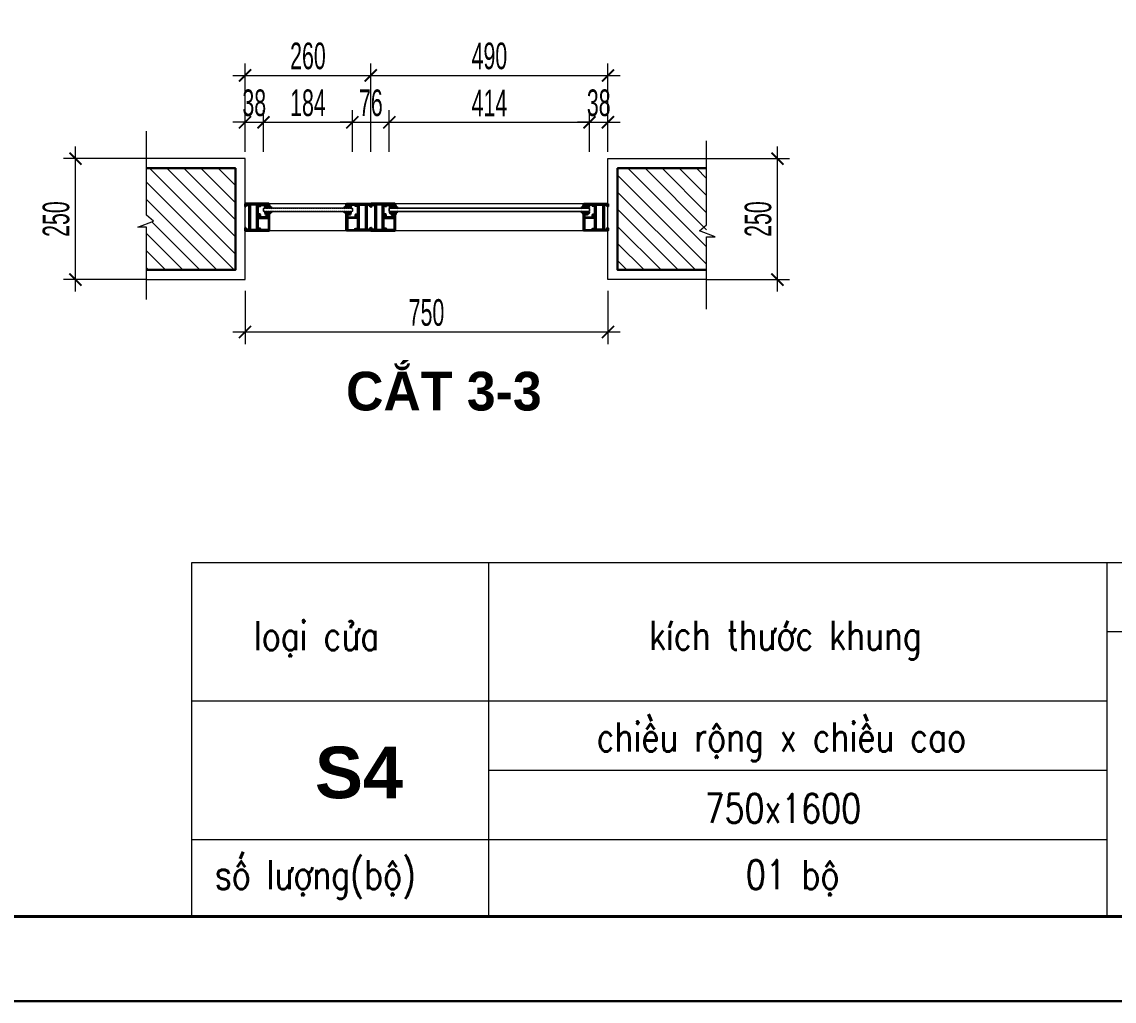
# Model space of a CAD drawing. Header units: millimetres. Extents: x 1336014 to 2939047, y -333549 to -60566.
# Drawn here: x 1467817 to 1470074, y -219540 to -217516 of the extents above; entities that cross this region are included whole.
import ezdxf
from ezdxf.enums import TextEntityAlignment as Align

# ---------------------------------------------------------------- set-up
doc = ezdxf.new("R2010")
doc.units = ezdxf.units.MM
doc.header["$MEASUREMENT"] = 0
doc.linetypes.add('HIDDEN', pattern=[0.375, 0.25, -0.125])
for name, color, linetype, lineweight in [('01.Cut', 255, 'Continuous', 35), ('05.Text', 253, 'Continuous', 18), ('08.Dim', 156, 'Continuous', 15), ('09.Hatch', 250, 'Continuous', 5), ('11.Khung bo', 32, 'Continuous', 50), ('12.Khung', 36, 'Continuous', 25), ('Cycad-DIM', 7, 'Continuous', 13), ('kính', 54, 'Continuous', 9), ('nep', 9, 'Continuous', 15), ('Thay', 253, 'Continuous', 9), ('wall', 4, 'Continuous', 9), ('Đường gióng', 251, 'Continuous', 9)]:
    doc.layers.add(name, color=color, linetype=linetype, lineweight=lineweight)
doc.layers.add('KT', color=1, linetype='Continuous')
doc.layers.add('VNCC-Ar-Text', color=6, linetype='Continuous')
doc.layers.add('Tpl_Bound', color=1, linetype='Continuous', plot=False)
doc.styles.add('AVANH-B', font='')
doc.styles.add('Noidung', font='', dxfattribs={"height": 500})
doc.styles.add('TT5_Text Dim', font='hoatbif.shx', dxfattribs={"width": 0.6})
doc.styles.add('VNSIMLI', font='VNSIMLI.shx', dxfattribs={"width": 0.6})
doc.styles.get('AVANH-B').set_extended_font_data('.VnAvantH', bold=True)
doc.styles.get('Noidung').set_extended_font_data('.VnHelvetInsH', bold=True)
doc.dimstyles.new('TT5_Dim 1-25', dxfattribs={"dimscale": 25, "dimtxt": 2.2, "dimasz": 1, "dimexe": 1, "dimexo": 0, "dimgap": 0.5, "dimtad": 1, "dimdec": 0, "dimzin": 0, "dimdsep": 46, "dimtxsty": 'TT5_Text Dim', "dimblk": 'ARCHTICK', "dimcen": 0, "dimdle": 1, "dimclrd": 256, "dimclre": 256, "dimclrt": 1, "dimadec": 0, "dimazin": 0, "dimtfac": 0.015, "dimtdec": 0, "dimtix": 1, "dimtmove": 2, "dimatfit": 3, "dimldrblk": 'DOT', "dimfxl": 1, "dimtolj": 1, "dimtzin": 0, "dimlwd": -1, "dimlwe": -1, "dimarcsym": 1})

# ---------------------------------------------------------------- blocks, each defined once
blk = doc.blocks.new('100')
at = {"layer": '11.Khung bo', "const_width": 26.7}
blk.add_lwpolyline([(1860913, -945239.8), (1860913, -916940.1), (1896062.6, -916940.1), (1896062.6, -945239.8)], close=True, dxfattribs=at)
blk.add_lwpolyline([(1860913, -945239.8), (1860913, -916940.1), (1896062.6, -916940.1), (1896062.6, -945239.8)], close=True, dxfattribs=at)
blk.add_lwpolyline([(1860913, -945239.8), (1860913, -916940.1), (1896062.6, -916940.1), (1896062.6, -945239.8)], close=True, dxfattribs=at)
at = {"layer": '12.Khung'}
blk.add_lwpolyline([(1901579.2, -945939.8), (1901579.2, -916240.1), (1859579.6, -916240.1), (1859579.6, -945939.8)], close=True, dxfattribs=at)
blk.add_lwpolyline([(1901579.2, -945939.8), (1901579.2, -916240.1), (1859579.6, -916240.1), (1859579.6, -945939.8)], close=True, dxfattribs=at)
blk.add_lwpolyline([(1901579.2, -945939.8), (1901579.2, -916240.1), (1859579.6, -916240.1), (1859579.6, -945939.8)], close=True, dxfattribs=at)
blk = doc.blocks.new('_ARCHTICK')
at = {"const_width": 0.15}
blk.add_lwpolyline([(-0.5, -0.5), (0.5, 0.5)], dxfattribs=at)
blk = doc.blocks.new('*D2173')
at = {"layer": '08.Dim', "ltscale": 200, "transparency": 16777216}
for p, q in [((1468278.5, -218071.8), (1468278.5, -218182)), ((1469028.5, -218071.8), (1469028.5, -218182)), ((1468253.5, -218157), (1469053.5, -218157))]:
    blk.add_line(p, q, dxfattribs=at)
at = {"layer": 'Defpoints', "color": 0, "ltscale": 200, "transparency": 16777216}
for p in [(1468278.5, -218071.8), (1469028.5, -218071.8), (1469028.5, -218157)]:
    blk.add_point(p, dxfattribs=at)
at = {"layer": '08.Dim', "ltscale": 200, "transparency": 16777216, "xscale": 25, "yscale": 25, "zscale": 25, "rotation": 180}
blk.add_blockref('_ARCHTICK', (1468278.5, -218157), dxfattribs=at)
at = {"layer": '08.Dim', "ltscale": 200, "transparency": 16777216, "xscale": 25, "yscale": 25, "zscale": 25}
blk.add_blockref('_ARCHTICK', (1469028.5, -218157), dxfattribs=at)
at = {"layer": '08.Dim', "color": 1, "ltscale": 200, "transparency": 16777216, "insert": (1468653.5, -218117), "char_height": 55, "attachment_point": 5, "style": 'TT5_Text Dim'}
blk.add_mtext('\\A1;750', dxfattribs=at)
blk = doc.blocks.new('_DOT')
blk.add_line((-0.5, 0), (-1, 0))
at = {"const_width": 0.5}
blk.add_lwpolyline([(-0.25, 0, 1), (0.25, 0, 1)], format="xyb", close=True, dxfattribs=at)
blk = doc.blocks.new('*D2174')
at = {"layer": '08.Dim', "ltscale": 200, "transparency": 16777216}
for p, q in [((1468576.7, -217784.3), (1468576.7, -217698.5)), ((1468990.3, -217784.3), (1468990.3, -217698.5)), ((1468551.7, -217723.5), (1469015.3, -217723.5))]:
    blk.add_line(p, q, dxfattribs=at)
at = {"layer": 'Defpoints', "color": 0, "ltscale": 200, "transparency": 16777216}
for p in [(1468990.3, -217723.5), (1468576.7, -217784.3), (1468990.3, -217784.3)]:
    blk.add_point(p, dxfattribs=at)
at = {"layer": '08.Dim', "ltscale": 200, "transparency": 16777216, "xscale": 25, "yscale": 25, "zscale": 25, "rotation": 180}
blk.add_blockref('_ARCHTICK', (1468576.7, -217723.5), dxfattribs=at)
at = {"layer": '08.Dim', "ltscale": 200, "transparency": 16777216, "xscale": 25, "yscale": 25, "zscale": 25}
blk.add_blockref('_ARCHTICK', (1468990.3, -217723.5), dxfattribs=at)
at = {"layer": '08.Dim', "color": 1, "ltscale": 200, "transparency": 16777216, "insert": (1468783.5, -217683.5), "char_height": 55, "attachment_point": 5, "style": 'TT5_Text Dim'}
blk.add_mtext('\\A1;414', dxfattribs=at)
blk = doc.blocks.new('*D2191')
at = {"layer": '08.Dim', "ltscale": 200, "transparency": 16777216}
for p, q in [((1467928.2, -218073.6), (1467928.2, -217773.6)), ((1468074.8, -217798.6), (1467903.2, -217798.6)), ((1468074.8, -218048.6), (1467903.2, -218048.6))]:
    blk.add_line(p, q, dxfattribs=at)
at = {"layer": 'Defpoints', "color": 0, "ltscale": 200, "transparency": 16777216}
for p in [(1467928.2, -217798.6), (1468074.8, -217798.6), (1468074.8, -218048.6)]:
    blk.add_point(p, dxfattribs=at)
at = {"layer": '08.Dim', "ltscale": 200, "transparency": 16777216, "xscale": 25, "yscale": 25, "zscale": 25}
for p, rotation in [((1467928.2, -217798.6), 90), ((1467928.2, -218048.6), 270)]:
    blk.add_blockref('_ARCHTICK', p, dxfattribs=dict(at, rotation=rotation))
at = {"layer": '08.Dim', "color": 1, "ltscale": 200, "transparency": 16777216, "insert": (1467888.2, -217923.6), "char_height": 55, "attachment_point": 5, "rotation": 90, "style": 'TT5_Text Dim'}
blk.add_mtext('\\A1;250', dxfattribs=at)
blk = doc.blocks.new('*D2192')
at = {"layer": '08.Dim', "ltscale": 200, "transparency": 16777216}
for p, q in [((1469378.8, -218073.6), (1469378.8, -217773.6)), ((1469232.3, -217798.6), (1469403.8, -217798.6)), ((1469232.3, -218048.6), (1469403.8, -218048.6))]:
    blk.add_line(p, q, dxfattribs=at)
at = {"layer": 'Defpoints', "color": 0, "ltscale": 200, "transparency": 16777216}
for p in [(1469232.3, -217798.6), (1469378.8, -217798.6), (1469232.3, -218048.6)]:
    blk.add_point(p, dxfattribs=at)
at = {"layer": '08.Dim', "ltscale": 200, "transparency": 16777216, "xscale": 25, "yscale": 25, "zscale": 25}
for p, rotation in [((1469378.8, -217798.6), 90), ((1469378.8, -218048.6), 270)]:
    blk.add_blockref('_ARCHTICK', p, dxfattribs=dict(at, rotation=rotation))
at = {"layer": '08.Dim', "color": 1, "ltscale": 200, "transparency": 16777216, "insert": (1469338.8, -217923.6), "char_height": 55, "attachment_point": 5, "rotation": 90, "style": 'TT5_Text Dim'}
blk.add_mtext('\\A1;250', dxfattribs=at)
blk = doc.blocks.new('*D2195')
at = {"layer": '08.Dim', "ltscale": 200, "transparency": 16777216}
for p, q in [((1468538.5, -217784.3), (1468538.5, -217601.6)), ((1469028.5, -217784.3), (1469028.5, -217601.6)), ((1468513.5, -217626.6), (1469053.5, -217626.6))]:
    blk.add_line(p, q, dxfattribs=at)
at = {"layer": 'Defpoints', "color": 0, "ltscale": 200, "transparency": 16777216}
for p in [(1469028.5, -217626.6), (1468538.5, -217784.3), (1469028.5, -217784.3)]:
    blk.add_point(p, dxfattribs=at)
at = {"layer": '08.Dim', "ltscale": 200, "transparency": 16777216, "xscale": 25, "yscale": 25, "zscale": 25, "rotation": 180}
blk.add_blockref('_ARCHTICK', (1468538.5, -217626.6), dxfattribs=at)
at = {"layer": '08.Dim', "ltscale": 200, "transparency": 16777216, "xscale": 25, "yscale": 25, "zscale": 25}
blk.add_blockref('_ARCHTICK', (1469028.5, -217626.6), dxfattribs=at)
at = {"layer": '08.Dim', "color": 1, "ltscale": 200, "transparency": 16777216, "insert": (1468783.5, -217586.6), "char_height": 55, "attachment_point": 5, "style": 'TT5_Text Dim'}
blk.add_mtext('\\A1;490', dxfattribs=at)
blk = doc.blocks.new('*D2193')
at = {"layer": '08.Dim', "ltscale": 200, "transparency": 16777216}
for p, q in [((1468278.5, -217784.3), (1468278.5, -217601.6)), ((1468538.5, -217784.3), (1468538.5, -217601.6)), ((1468253.5, -217626.6), (1468563.5, -217626.6))]:
    blk.add_line(p, q, dxfattribs=at)
at = {"layer": 'Defpoints', "color": 0, "ltscale": 200, "transparency": 16777216}
for p in [(1468538.5, -217626.6), (1468278.5, -217784.3), (1468538.5, -217784.3)]:
    blk.add_point(p, dxfattribs=at)
at = {"layer": '08.Dim', "ltscale": 200, "transparency": 16777216, "xscale": 25, "yscale": 25, "zscale": 25, "rotation": 180}
blk.add_blockref('_ARCHTICK', (1468278.5, -217626.6), dxfattribs=at)
at = {"layer": '08.Dim', "ltscale": 200, "transparency": 16777216, "xscale": 25, "yscale": 25, "zscale": 25}
blk.add_blockref('_ARCHTICK', (1468538.5, -217626.6), dxfattribs=at)
at = {"layer": '08.Dim', "color": 1, "ltscale": 200, "transparency": 16777216, "insert": (1468408.5, -217586.6), "char_height": 55, "attachment_point": 5, "style": 'TT5_Text Dim'}
blk.add_mtext('\\A1;260', dxfattribs=at)
blk = doc.blocks.new('*D2194')
at = {"layer": '08.Dim', "ltscale": 200, "transparency": 16777216}
for p, q in [((1468316.7, -217784.3), (1468316.7, -217698.5)), ((1468500.3, -217784.3), (1468500.3, -217698.5)), ((1468291.7, -217723.5), (1468525.3, -217723.5))]:
    blk.add_line(p, q, dxfattribs=at)
at = {"layer": 'Defpoints', "color": 0, "ltscale": 200, "transparency": 16777216}
for p in [(1468500.3, -217723.5), (1468316.7, -217784.3), (1468500.3, -217784.3)]:
    blk.add_point(p, dxfattribs=at)
at = {"layer": '08.Dim', "ltscale": 200, "transparency": 16777216, "xscale": 25, "yscale": 25, "zscale": 25, "rotation": 180}
blk.add_blockref('_ARCHTICK', (1468316.7, -217723.5), dxfattribs=at)
at = {"layer": '08.Dim', "ltscale": 200, "transparency": 16777216, "xscale": 25, "yscale": 25, "zscale": 25}
blk.add_blockref('_ARCHTICK', (1468500.3, -217723.5), dxfattribs=at)
at = {"layer": '08.Dim', "color": 1, "ltscale": 200, "transparency": 16777216, "insert": (1468408.5, -217683.5), "char_height": 55, "attachment_point": 5, "style": 'TT5_Text Dim'}
blk.add_mtext('\\A1;184', dxfattribs=at)
blk = doc.blocks.new('*D2196')
at = {"layer": '08.Dim', "transparency": 16777216}
for p, q in [((1468500.3, -217784.3), (1468500.3, -217698.5)), ((1468576.7, -217784.3), (1468576.7, -217698.5)), ((1468500.3, -217723.5), (1468475.3, -217723.5)), ((1468500.3, -217723.5), (1468576.7, -217723.5)), ((1468576.7, -217723.5), (1468601.7, -217723.5))]:
    blk.add_line(p, q, dxfattribs=at)
at = {"layer": 'Defpoints', "color": 0, "transparency": 16777216}
for p in [(1468576.7, -217723.5), (1468500.3, -217784.3), (1468576.7, -217784.3)]:
    blk.add_point(p, dxfattribs=at)
at = {"layer": '08.Dim', "transparency": 16777216, "xscale": 25, "yscale": 25, "zscale": 25}
blk.add_blockref('_ARCHTICK', (1468500.3, -217723.5), dxfattribs=at)
at = {"layer": '08.Dim', "transparency": 16777216, "xscale": 25, "yscale": 25, "zscale": 25, "rotation": 180}
blk.add_blockref('_ARCHTICK', (1468576.7, -217723.5), dxfattribs=at)
at = {"layer": '08.Dim', "color": 1, "transparency": 16777216, "insert": (1468538.5, -217683.5), "char_height": 55, "attachment_point": 5, "style": 'TT5_Text Dim'}
blk.add_mtext('\\A1;76', dxfattribs=at)
blk = doc.blocks.new('*D2197')
at = {"layer": '08.Dim', "transparency": 16777216}
for p, q in [((1468278.5, -217784.3), (1468278.5, -217698.5)), ((1468316.7, -217784.3), (1468316.7, -217698.5)), ((1468278.5, -217723.5), (1468253.5, -217723.5)), ((1468278.5, -217723.5), (1468316.7, -217723.5)), ((1468316.7, -217723.5), (1468341.7, -217723.5))]:
    blk.add_line(p, q, dxfattribs=at)
at = {"layer": 'Defpoints', "color": 0, "transparency": 16777216}
for p in [(1468316.7, -217723.5), (1468278.5, -217784.3), (1468316.7, -217784.3)]:
    blk.add_point(p, dxfattribs=at)
at = {"layer": '08.Dim', "transparency": 16777216, "xscale": 25, "yscale": 25, "zscale": 25}
blk.add_blockref('_ARCHTICK', (1468278.5, -217723.5), dxfattribs=at)
at = {"layer": '08.Dim', "transparency": 16777216, "xscale": 25, "yscale": 25, "zscale": 25, "rotation": 180}
blk.add_blockref('_ARCHTICK', (1468316.7, -217723.5), dxfattribs=at)
at = {"layer": '08.Dim', "color": 1, "transparency": 16777216, "insert": (1468297.6, -217683.5), "char_height": 55, "attachment_point": 5, "style": 'TT5_Text Dim'}
blk.add_mtext('\\A1;38', dxfattribs=at)
blk = doc.blocks.new('*D2198')
at = {"layer": '08.Dim', "transparency": 16777216}
for p, q in [((1468990.3, -217784.3), (1468990.3, -217698.5)), ((1469028.5, -217784.3), (1469028.5, -217698.5)), ((1468990.3, -217723.5), (1468965.3, -217723.5)), ((1468990.3, -217723.5), (1469028.5, -217723.5)), ((1469028.5, -217723.5), (1469053.5, -217723.5))]:
    blk.add_line(p, q, dxfattribs=at)
at = {"layer": 'Defpoints', "color": 0, "transparency": 16777216}
for p in [(1469028.5, -217723.5), (1468990.3, -217784.3), (1469028.5, -217784.3)]:
    blk.add_point(p, dxfattribs=at)
at = {"layer": '08.Dim', "transparency": 16777216, "xscale": 25, "yscale": 25, "zscale": 25}
blk.add_blockref('_ARCHTICK', (1468990.3, -217723.5), dxfattribs=at)
at = {"layer": '08.Dim', "transparency": 16777216, "xscale": 25, "yscale": 25, "zscale": 25, "rotation": 180}
blk.add_blockref('_ARCHTICK', (1469028.5, -217723.5), dxfattribs=at)
at = {"layer": '08.Dim', "color": 1, "transparency": 16777216, "insert": (1469009.4, -217683.5), "char_height": 55, "attachment_point": 5, "style": 'TT5_Text Dim'}
blk.add_mtext('\\A1;38', dxfattribs=at)

msp = doc.modelspace()

# ---------------------------------------------------------------- hatches: boundary and pattern name
at = {"layer": '01.Cut'}
h = msp.add_hatch(color=256, dxfattribs=at)
h.paths.add_polyline_path([(1468328.5, -217912.6), (1468328.5, -217910.5, 0.414214), (1468328, -217910), (1468326.8, -217910, 0.339454), (1468326.3, -217910.4), (1468326.2, -217910.7, 0.493145), (1468326.4, -217911), (1468327, -217911, -0.414214), (1468327.5, -217911.5), (1468327.5, -217912.8, -0.414214), (1468327, -217913.3), (1468322.4, -217913.3, -0.414214), (1468321.9, -217912.8), (1468321.9, -217911.5, -0.414214), (1468322.4, -217911), (1468323, -217911, 0.493145), (1468323.2, -217910.7), (1468323.1, -217910.4, 0.339454), (1468322.6, -217910), (1468321.4, -217910, 0.414214), (1468320.9, -217910.5), (1468320.9, -217911.7, -0.384421), (1468320.3, -217908.4), (1468333.5, -217908.4, 0.144361)])
h.paths.add_polyline_path([(1468333.5, -217900.4), (1468320.3, -217900.4, -0.465856), (1468321.5, -217896.9), (1468322.4, -217896.9, 0.339454), (1468322.9, -217896.5), (1468323, -217896.2, 0.493145), (1468322.8, -217895.9), (1468322.2, -217895.9, -0.414214), (1468321.7, -217895.4), (1468321.7, -217894.1, -0.414214), (1468322.2, -217893.6), (1468326.8, -217893.6, -0.414214), (1468327.3, -217894.1), (1468327.3, -217895.4, -0.414214), (1468326.8, -217895.9), (1468326.2, -217895.9, 0.493145), (1468326, -217896.2), (1468326.1, -217896.5, 0.339454), (1468326.6, -217896.9), (1468328, -217896.9, 0.414214), (1468328.5, -217896.4), (1468328.5, -217896.3, 0.144361)])
h = msp.add_hatch(color=256, dxfattribs=at)
h.paths.add_polyline_path([(1468488.5, -217912.6), (1468488.5, -217910.4, -0.414214), (1468489, -217909.9), (1468490.2, -217909.9, -0.339454), (1468490.7, -217910.3), (1468490.8, -217910.7, -0.493145), (1468490.6, -217910.9), (1468490, -217910.9, 0.414214), (1468489.5, -217911.4), (1468489.5, -217912.7, 0.414214), (1468490, -217913.2), (1468494.6, -217913.2, 0.414214), (1468495.1, -217912.7), (1468495.1, -217911.4, 0.414214), (1468494.6, -217910.9), (1468494, -217910.9, -0.493145), (1468493.8, -217910.7), (1468493.9, -217910.3, -0.339454), (1468494.4, -217909.9), (1468495.6, -217909.9, -0.414214), (1468496.1, -217910.4), (1468496.1, -217911.6, 0.384421), (1468496.8, -217908.4), (1468483.5, -217908.4, -0.144361)])
h.paths.add_polyline_path([(1468483.5, -217900.4), (1468496.8, -217900.4, 0.465856), (1468495.5, -217896.8), (1468494.6, -217896.8, -0.339454), (1468494.1, -217896.5), (1468494, -217896.1, -0.493145), (1468494.2, -217895.8), (1468494.8, -217895.8, 0.414214), (1468495.3, -217895.3), (1468495.3, -217894, 0.414214), (1468494.8, -217893.5), (1468490.2, -217893.5, 0.414214), (1468489.7, -217894), (1468489.7, -217895.3, 0.414214), (1468490.2, -217895.8), (1468490.8, -217895.8, -0.493145), (1468491, -217896.1), (1468490.9, -217896.5, -0.339454), (1468490.4, -217896.8), (1468489, -217896.8, -0.414214), (1468488.5, -217896.3), (1468488.5, -217896.2, -0.144361)])
h = msp.add_hatch(color=256, dxfattribs=at)
h.paths.add_polyline_path([(1468586.3, -217910.4, -0.339454), (1468586.8, -217910), (1468588, -217910, -0.414214), (1468588.5, -217910.5), (1468588.5, -217914.2, -0.21344), (1468593.5, -217908.4), (1468577.8, -217908.4), (1468577.8, -217908.4, 1.024144), (1468580.9, -217910.4, -0.359948), (1468581.4, -217910), (1468582.6, -217910, -0.339454), (1468583.1, -217910.4), (1468583.2, -217910.7, -0.493145), (1468583, -217911), (1468582.4, -217911, 0.414214), (1468581.9, -217911.5), (1468581.9, -217912.8, 0.414214), (1468582.4, -217913.3), (1468587, -217913.3, 0.414214), (1468587.5, -217912.8), (1468587.5, -217911.5, 0.414214), (1468587, -217911), (1468586.4, -217911, -0.493145), (1468586.2, -217910.7)])
h.paths.add_polyline_path([(1468593.6, -217900.4, -0.21344), (1468588.6, -217894.7), (1468588.6, -217896.4, -0.414214), (1468588.1, -217896.9), (1468586.7, -217896.9, -0.339454), (1468586.2, -217896.5), (1468586.1, -217896.2, -0.493145), (1468586.3, -217895.9), (1468586.9, -217895.9, 0.414214), (1468587.4, -217895.4), (1468587.4, -217894.1, 0.414214), (1468586.9, -217893.6), (1468582.3, -217893.6, 0.414214), (1468581.8, -217894.1), (1468581.8, -217895.4, 0.414214), (1468582.3, -217895.9), (1468582.9, -217895.9, -0.493145), (1468583.1, -217896.2), (1468583, -217896.5, -0.339454), (1468582.5, -217896.9), (1468581.1, -217896.9, -0.289108), (1468580.7, -217896.6, 0.630952), (1468577.8, -217900.4)])
h = msp.add_hatch(color=256, dxfattribs=at)
h.paths.add_polyline_path([(1468980.7, -217910.4, 0.339454), (1468980.2, -217910), (1468979, -217910, 0.414214), (1468978.5, -217910.5), (1468978.5, -217914.2, 0.21344), (1468973.5, -217908.4), (1468989.2, -217908.4), (1468989.3, -217908.4, -1.024144), (1468986.1, -217910.4, 0.359948), (1468985.6, -217910), (1468984.4, -217910, 0.339454), (1468983.9, -217910.4), (1468983.8, -217910.7, 0.493145), (1468984, -217911), (1468984.6, -217911, -0.414214), (1468985.1, -217911.5), (1468985.1, -217912.8, -0.414214), (1468984.6, -217913.3), (1468980, -217913.3, -0.414214), (1468979.5, -217912.8), (1468979.5, -217911.5, -0.414214), (1468980, -217911), (1468980.6, -217911, 0.493145), (1468980.8, -217910.7)])
h.paths.add_polyline_path([(1468973.4, -217900.4, 0.21344), (1468978.4, -217894.7), (1468978.4, -217896.4, 0.414214), (1468978.9, -217896.9), (1468980.3, -217896.9, 0.339454), (1468980.8, -217896.5), (1468980.9, -217896.2, 0.493145), (1468980.7, -217895.9), (1468980.1, -217895.9, -0.414214), (1468979.6, -217895.4), (1468979.6, -217894.1, -0.414214), (1468980.1, -217893.6), (1468984.7, -217893.6, -0.414214), (1468985.2, -217894.1), (1468985.2, -217895.4, -0.414214), (1468984.7, -217895.9), (1468984.1, -217895.9, 0.493145), (1468983.9, -217896.2), (1468984, -217896.5, 0.339454), (1468984.5, -217896.9), (1468985.9, -217896.9, 0.289108), (1468986.4, -217896.6, -0.630952), (1468989.2, -217900.4)])
at = {"layer": '09.Hatch', "ltscale": 0.5}
h = msp.add_hatch(dxfattribs=at)
h.set_pattern_fill('ANSI31', color=256, scale=200, angle=180, style=0)
h.set_pattern_definition([(315, (1462511.416, -217233.877), (-17.67767, -17.67767), [])])
h.paths.add_polyline_path([(1468258.5, -218028.6), (1468074.8, -218028.6), (1468074.8, -217940), (1468056.9, -217940), (1468089.2, -217927.7), (1468074.8, -217915.8), (1468074.8, -217818.6), (1468258.5, -217818.6)])
h = msp.add_hatch(dxfattribs=at)
h.set_pattern_fill('ANSI31', color=256, scale=200, angle=180, style=0)
h.set_pattern_definition([(315, (1461661.44, -217233.877), (-17.67767, -17.67767), [])])
h.paths.add_polyline_path([(1469048.5, -218028.6), (1469232.3, -218028.6), (1469232.3, -217940), (1469250.2, -217940), (1469217.9, -217927.7), (1469232.3, -217915.8), (1469232.3, -217818.6), (1469048.5, -217818.6)])

# ---------------------------------------------------------------- linework, layer by layer
at = {"layer": '01.Cut'}
for points in [[(1468305.2, -217945.8, -0.414214), (1468304.7, -217945.3), (1468304.7, -217916.2, -0.414214), (1468305.2, -217915.7), (1468307.6, -217915.7, -0.414214), (1468308.1, -217916.2), (1468308.1, -217917.8, 0.493145), (1468308.7, -217918.3), (1468309.3, -217918.1, 0.339454), (1468309.7, -217917.6), (1468309.7, -217914.8, 0.414214), (1468309.2, -217914.3), (1468305.2, -217914.3, -0.414214), (1468304.7, -217913.8), (1468304.7, -217894.3, -0.414214), (1468305.2, -217893.8), (1468307.4, -217893.8, -0.414214), (1468307.9, -217894.3), (1468307.9, -217895.5, 0.414214), (1468308.4, -217896), (1468310.3, -217896, 0.414214), (1468310.8, -217895.5), (1468310.8, -217895.5, 0.414214), (1468310.3, -217895), (1468309.8, -217895, -0.414214), (1468309.3, -217894.5), (1468309.3, -217894.3, -0.414214), (1468309.8, -217893.8), (1468319.8, -217893.8, -0.414214), (1468320.3, -217894.3), (1468320.3, -217894.5, -0.414214), (1468319.8, -217895), (1468319.3, -217895, 0.414214), (1468318.8, -217895.5), (1468318.8, -217895.5, 0.414214), (1468319.3, -217896), (1468320, -217896, -0.414214), (1468320.3, -217896.3), (1468320.3, -217896.4, 0.414214), (1468320.8, -217896.9), (1468322.4, -217896.9, 0.339454), (1468322.9, -217896.5), (1468323, -217896.2, 0.493145), (1468322.8, -217895.9), (1468322.2, -217895.9, -0.414214), (1468321.7, -217895.4), (1468321.7, -217894.1, -0.414214), (1468322.2, -217893.6), (1468326.8, -217893.6, -0.414214), (1468327.3, -217894.1), (1468327.3, -217895.4, -0.414214), (1468326.8, -217895.9), (1468326.2, -217895.9, 0.493145), (1468326, -217896.2), (1468326.1, -217896.5, 0.339454), (1468326.6, -217896.9), (1468328, -217896.9, 0.414214), (1468328.5, -217896.4), (1468328.5, -217892.9, 0.414214), (1468328, -217892.4), (1468279, -217892.4, 0.414214), (1468278.5, -217892.9), (1468278.5, -217896.9, 0.57735), (1468279.3, -217897.3), (1468279.7, -217897.1, 0.267949), (1468279.9, -217896.7), (1468279.9, -217894.3, -0.414214), (1468280.4, -217893.8), (1468286.8, -217893.8, -0.414214), (1468287.3, -217894.3), (1468287.3, -217945.3, -0.414214), (1468286.8, -217945.8), (1468280.4, -217945.8, -0.414214), (1468279.9, -217945.3), (1468279.9, -217942.9, 0.267949), (1468279.7, -217942.5), (1468279.3, -217942.3, 0.57735), (1468278.5, -217942.7), (1468278.5, -217946.7, 0.414214), (1468279, -217947.2), (1468309.2, -217947.2, 0.414214), (1468309.7, -217946.7), (1468309.7, -217945.2, 0.339454), (1468309.3, -217944.7), (1468309.1, -217944.6, 0.493145), (1468308.7, -217944.9), (1468308.7, -217945.3, -0.414214), (1468308.2, -217945.8)], [(1468303.3, -217894.2, 0.414214), (1468302.8, -217893.7), (1468289.2, -217893.7, 0.414214), (1468288.7, -217894.2), (1468288.7, -217945.2, 0.414214), (1468289.2, -217945.7), (1468302.8, -217945.7, 0.414214), (1468303.3, -217945.2)], [(1468511.8, -217945.8, 0.414214), (1468512.3, -217945.3), (1468512.3, -217916.2, 0.414214), (1468511.8, -217915.7), (1468509.5, -217915.7, 0.414214), (1468509, -217916.2), (1468509, -217917.8, -0.493145), (1468508.4, -217918.3), (1468507.7, -217918.1, -0.339454), (1468507.3, -217917.6), (1468507.3, -217914.8, -0.414214), (1468507.8, -217914.3), (1468511.8, -217914.3, 0.414214), (1468512.3, -217913.8), (1468512.3, -217894.3, 0.414214), (1468511.8, -217893.8), (1468509.6, -217893.8, 0.414214), (1468509.1, -217894.3), (1468509.1, -217895.5, -0.414214), (1468508.6, -217896), (1468506.7, -217896, -0.414214), (1468506.2, -217895.5), (1468506.2, -217895.5, -0.414214), (1468506.7, -217895), (1468507.2, -217895, 0.414214), (1468507.7, -217894.5), (1468507.7, -217894.3, 0.414214), (1468507.2, -217893.8), (1468497.2, -217893.8, 0.414214), (1468496.7, -217894.3), (1468496.7, -217894.5, 0.414214), (1468497.2, -217895), (1468497.7, -217895, -0.414214), (1468498.2, -217895.5), (1468498.2, -217895.5, -0.414214), (1468497.7, -217896), (1468497, -217896, 0.414214), (1468496.7, -217896.3), (1468496.7, -217896.4, -0.414214), (1468496.2, -217896.9), (1468494.6, -217896.9, -0.339454), (1468494.1, -217896.5), (1468494, -217896.2, -0.493145), (1468494.2, -217895.9), (1468494.8, -217895.9, 0.414214), (1468495.3, -217895.4), (1468495.3, -217894.1, 0.414214), (1468494.8, -217893.6), (1468490.2, -217893.6, 0.414214), (1468489.7, -217894.1), (1468489.7, -217895.4, 0.414214), (1468490.2, -217895.9), (1468490.8, -217895.9, -0.493145), (1468491, -217896.2), (1468490.9, -217896.5, -0.339454), (1468490.4, -217896.9), (1468489, -217896.9, -0.414214), (1468488.5, -217896.4), (1468488.5, -217892.9, -0.414214), (1468489, -217892.4), (1468538, -217892.4, -0.414214), (1468538.5, -217892.9), (1468538.5, -217896.9, -0.57735), (1468537.8, -217897.3), (1468537.4, -217897.1, -0.267949), (1468537.1, -217896.7), (1468537.1, -217894.3, 0.414214), (1468536.6, -217893.8), (1468530.2, -217893.8, 0.414214), (1468529.7, -217894.3), (1468529.7, -217945.3, 0.414214), (1468530.2, -217945.8), (1468536.6, -217945.8, 0.414214), (1468537.1, -217945.3), (1468537.1, -217942.9, -0.267949), (1468537.4, -217942.5), (1468537.8, -217942.3, -0.57735), (1468538.5, -217942.7), (1468538.5, -217946.7, -0.414214), (1468538, -217947.2), (1468507.8, -217947.2, -0.414214), (1468507.3, -217946.7), (1468507.3, -217945.2, -0.339454), (1468507.7, -217944.7), (1468508, -217944.6, -0.493145), (1468508.3, -217944.9), (1468508.3, -217945.3, 0.414214), (1468508.8, -217945.8)], [(1468513.7, -217894.2, -0.414214), (1468514.2, -217893.7), (1468527.8, -217893.7, -0.414214), (1468528.3, -217894.2), (1468528.3, -217945.2, -0.414214), (1468527.8, -217945.7), (1468514.2, -217945.7, -0.414214), (1468513.7, -217945.2)], [(1468565.2, -217945.8, -0.414214), (1468564.7, -217945.3), (1468564.7, -217916.2, -0.414214), (1468565.2, -217915.7), (1468567.6, -217915.7, -0.414214), (1468568.1, -217916.2), (1468568.1, -217917.8, 0.493145), (1468568.7, -217918.3), (1468569.4, -217918.1, 0.339454), (1468569.7, -217917.6), (1468569.7, -217914.8, 0.414214), (1468569.2, -217914.3), (1468565.2, -217914.3, -0.414214), (1468564.7, -217913.8), (1468564.7, -217894.3, -0.414214), (1468565.2, -217893.8), (1468567.4, -217893.8, -0.414214), (1468567.9, -217894.3), (1468567.9, -217895.5, 0.414214), (1468568.4, -217896), (1468570.3, -217896, 0.414214), (1468570.8, -217895.5), (1468570.8, -217895.5, 0.414214), (1468570.3, -217895), (1468569.8, -217895, -0.414214), (1468569.3, -217894.5), (1468569.3, -217894.3, -0.414214), (1468569.8, -217893.8), (1468579.8, -217893.8, -0.414214), (1468580.3, -217894.3), (1468580.3, -217894.5, -0.414214), (1468579.8, -217895), (1468579.3, -217895, 0.414214), (1468578.8, -217895.5), (1468578.8, -217895.5, 0.414214), (1468579.3, -217896), (1468580, -217896, -0.414214), (1468580.3, -217896.3), (1468580.3, -217896.4, 0.414214), (1468580.8, -217896.9), (1468582.4, -217896.9, 0.339454), (1468582.9, -217896.5), (1468583, -217896.2, 0.493145), (1468582.8, -217895.9), (1468582.2, -217895.9, -0.414214), (1468581.7, -217895.4), (1468581.7, -217894.1, -0.414214), (1468582.2, -217893.6), (1468586.8, -217893.6, -0.414214), (1468587.3, -217894.1), (1468587.3, -217895.4, -0.414214), (1468586.8, -217895.9), (1468586.2, -217895.9, 0.493145), (1468586, -217896.2), (1468586.1, -217896.5, 0.339454), (1468586.6, -217896.9), (1468588, -217896.9, 0.414214), (1468588.5, -217896.4), (1468588.5, -217892.9, 0.414214), (1468588, -217892.4), (1468539, -217892.4, 0.414214), (1468538.5, -217892.9), (1468538.5, -217896.9, 0.57735), (1468539.3, -217897.3), (1468539.7, -217897.1, 0.267949), (1468539.9, -217896.7), (1468539.9, -217894.3, -0.414214), (1468540.4, -217893.8), (1468546.8, -217893.8, -0.414214), (1468547.3, -217894.3), (1468547.3, -217945.3, -0.414214), (1468546.8, -217945.8), (1468540.4, -217945.8, -0.414214), (1468539.9, -217945.3), (1468539.9, -217942.9, 0.267949), (1468539.7, -217942.5), (1468539.3, -217942.3, 0.57735), (1468538.5, -217942.7), (1468538.5, -217946.7, 0.414214), (1468539, -217947.2), (1468569.2, -217947.2, 0.414214), (1468569.7, -217946.7), (1468569.7, -217945.2, 0.339454), (1468569.4, -217944.7), (1468569.1, -217944.6, 0.493145), (1468568.7, -217944.9), (1468568.7, -217945.3, -0.414214), (1468568.2, -217945.8)], [(1468563.3, -217894.2, 0.414214), (1468562.8, -217893.7), (1468549.2, -217893.7, 0.414214), (1468548.7, -217894.2), (1468548.7, -217945.2, 0.414214), (1468549.2, -217945.7), (1468562.8, -217945.7, 0.414214), (1468563.3, -217945.2)], [(1469001.8, -217945.8, 0.414214), (1469002.3, -217945.3), (1469002.3, -217916.2, 0.414214), (1469001.8, -217915.7), (1468999.5, -217915.7, 0.414214), (1468999, -217916.2), (1468999, -217917.8, -0.493145), (1468998.4, -217918.3), (1468997.7, -217918.1, -0.339454), (1468997.3, -217917.6), (1468997.3, -217914.8, -0.414214), (1468997.8, -217914.3), (1469001.8, -217914.3, 0.414214), (1469002.3, -217913.8), (1469002.3, -217894.3, 0.414214), (1469001.8, -217893.8), (1468999.6, -217893.8, 0.414214), (1468999.1, -217894.3), (1468999.1, -217895.5, -0.414214), (1468998.6, -217896), (1468996.7, -217896, -0.414214), (1468996.2, -217895.5), (1468996.2, -217895.5, -0.414214), (1468996.7, -217895), (1468997.2, -217895, 0.414214), (1468997.7, -217894.5), (1468997.7, -217894.3, 0.414214), (1468997.2, -217893.8), (1468987.2, -217893.8, 0.414214), (1468986.7, -217894.3), (1468986.7, -217894.5, 0.414214), (1468987.2, -217895), (1468987.7, -217895, -0.414214), (1468988.2, -217895.5), (1468988.2, -217895.5, -0.414214), (1468987.7, -217896), (1468987, -217896, 0.414214), (1468986.7, -217896.3), (1468986.7, -217896.4, -0.414214), (1468986.2, -217896.9), (1468984.6, -217896.9, -0.339454), (1468984.1, -217896.5), (1468984, -217896.2, -0.493145), (1468984.2, -217895.9), (1468984.8, -217895.9, 0.414214), (1468985.3, -217895.4), (1468985.3, -217894.1, 0.414214), (1468984.8, -217893.6), (1468980.2, -217893.6, 0.414214), (1468979.7, -217894.1), (1468979.7, -217895.4, 0.414214), (1468980.2, -217895.9), (1468980.8, -217895.9, -0.493145), (1468981, -217896.2), (1468980.9, -217896.5, -0.339454), (1468980.4, -217896.9), (1468979, -217896.9, -0.414214), (1468978.5, -217896.4), (1468978.5, -217892.9, -0.414214), (1468979, -217892.4), (1469028, -217892.4, -0.414214), (1469028.5, -217892.9), (1469028.5, -217896.9, -0.57735), (1469027.8, -217897.3), (1469027.4, -217897.1, -0.267949), (1469027.1, -217896.7), (1469027.1, -217894.3, 0.414214), (1469026.6, -217893.8), (1469020.2, -217893.8, 0.414214), (1469019.7, -217894.3), (1469019.7, -217945.3, 0.414214), (1469020.2, -217945.8), (1469026.6, -217945.8, 0.414214), (1469027.1, -217945.3), (1469027.1, -217942.9, -0.267949), (1469027.4, -217942.5), (1469027.8, -217942.3, -0.57735), (1469028.5, -217942.7), (1469028.5, -217946.7, -0.414214), (1469028, -217947.2), (1468997.8, -217947.2, -0.414214), (1468997.3, -217946.7), (1468997.3, -217945.2, -0.339454), (1468997.7, -217944.7), (1468998, -217944.6, -0.493145), (1468998.3, -217944.9), (1468998.3, -217945.3, 0.414214), (1468998.8, -217945.8)], [(1469003.7, -217894.2, -0.414214), (1469004.2, -217893.7), (1469017.8, -217893.7, -0.414214), (1469018.3, -217894.2), (1469018.3, -217945.2, -0.414214), (1469017.8, -217945.7), (1469004.2, -217945.7, -0.414214), (1469003.7, -217945.2)], [(1468311.2, -217946.3, -0.414214), (1468310.7, -217945.8), (1468310.7, -217945.1, 0.414214), (1468309.2, -217943.6), (1468306.8, -217943.6, 0.668179), (1468306.6, -217944.1), (1468307.4, -217944.8, 0.339454), (1468308, -217944.9), (1468308.5, -217944.6, -0.131652), (1468308.6, -217944.6), (1468309.2, -217944.6, -0.414214), (1468309.7, -217945.1), (1468309.7, -217946.8, 0.414214), (1468310.2, -217947.3), (1468328.2, -217947.3, 0.414214), (1468328.5, -217947), (1468328.5, -217910.5, 0.414214), (1468328, -217910), (1468326.8, -217910, 0.339454), (1468326.3, -217910.4), (1468326.2, -217910.7, 0.493145), (1468326.4, -217911), (1468327, -217911, -0.414214), (1468327.5, -217911.5), (1468327.5, -217912.8, -0.414214), (1468327, -217913.3), (1468322.4, -217913.3, -0.414214), (1468321.9, -217912.8), (1468321.9, -217911.5, -0.414214), (1468322.4, -217911), (1468323, -217911, 0.493145), (1468323.2, -217910.7), (1468323.1, -217910.4, 0.339454), (1468322.6, -217910), (1468321.4, -217910, 0.414214), (1468320.9, -217910.5), (1468320.9, -217913.3, 0.414214), (1468321.9, -217914.3), (1468327, -217914.3, -0.414214), (1468327.5, -217914.8), (1468327.5, -217919.8, -0.414214), (1468327, -217920.3), (1468307, -217920.3, -0.57735), (1468306.1, -217918.8), (1468307, -217917.4, -0.213422), (1468307.3, -217917.2, 0.40704), (1468307.9, -217916.4, 0.697588), (1468306.6, -217916.1), (1468305.3, -217918.3, 0.57735), (1468307, -217921.3), (1468327, -217921.3, -0.414214), (1468327.5, -217921.8), (1468327.5, -217945.8, -0.414214), (1468327, -217946.3)], [(1468505.8, -217946.3, 0.414214), (1468506.3, -217945.8), (1468506.3, -217945.1, -0.414214), (1468507.8, -217943.6), (1468510.2, -217943.6, -0.668179), (1468510.4, -217944.1), (1468509.7, -217944.8, -0.339454), (1468509.1, -217944.9), (1468508.6, -217944.6, 0.131652), (1468508.4, -217944.6), (1468507.8, -217944.6, 0.414214), (1468507.3, -217945.1), (1468507.3, -217946.8, -0.414214), (1468506.8, -217947.3), (1468488.8, -217947.3, -0.414214), (1468488.5, -217947), (1468488.5, -217910.5, -0.414214), (1468489, -217910), (1468490.2, -217910, -0.339454), (1468490.7, -217910.4), (1468490.8, -217910.7, -0.493145), (1468490.6, -217911), (1468490, -217911, 0.414214), (1468489.5, -217911.5), (1468489.5, -217912.8, 0.414214), (1468490, -217913.3), (1468494.6, -217913.3, 0.414214), (1468495.1, -217912.8), (1468495.1, -217911.5, 0.414214), (1468494.6, -217911), (1468494, -217911, -0.493145), (1468493.8, -217910.7), (1468493.9, -217910.4, -0.339454), (1468494.4, -217910), (1468495.6, -217910, -0.414214), (1468496.1, -217910.5), (1468496.1, -217913.3, -0.414214), (1468495.1, -217914.3), (1468490, -217914.3, 0.414214), (1468489.5, -217914.8), (1468489.5, -217919.8, 0.414214), (1468490, -217920.3), (1468510, -217920.3, 0.57735), (1468510.9, -217918.8), (1468510.1, -217917.4, 0.213422), (1468509.7, -217917.2, -0.40704), (1468509.2, -217916.4, -0.697588), (1468510.5, -217916.1), (1468511.8, -217918.3, -0.57735), (1468510, -217921.3), (1468490, -217921.3, 0.414214), (1468489.5, -217921.8), (1468489.5, -217945.8, 0.414214), (1468490, -217946.3)], [(1468571.2, -217946.3, -0.414214), (1468570.7, -217945.8), (1468570.7, -217945.1, 0.414214), (1468569.2, -217943.6), (1468566.9, -217943.6, 0.668179), (1468566.6, -217944.1), (1468567.4, -217944.8, 0.339454), (1468568, -217944.9), (1468568.5, -217944.6, -0.131652), (1468568.6, -217944.6), (1468569.2, -217944.6, -0.414214), (1468569.7, -217945.1), (1468569.7, -217946.8, 0.414214), (1468570.2, -217947.3), (1468588.2, -217947.3, 0.414214), (1468588.5, -217947), (1468588.5, -217910.5, 0.414214), (1468588, -217910), (1468586.8, -217910, 0.339454), (1468586.3, -217910.4), (1468586.2, -217910.7, 0.493145), (1468586.4, -217911), (1468587, -217911, -0.414214), (1468587.5, -217911.5), (1468587.5, -217912.8, -0.414214), (1468587, -217913.3), (1468582.4, -217913.3, -0.414214), (1468581.9, -217912.8), (1468581.9, -217911.5, -0.414214), (1468582.4, -217911), (1468583, -217911, 0.493145), (1468583.2, -217910.7), (1468583.1, -217910.4, 0.339454), (1468582.6, -217910), (1468581.4, -217910, 0.414214), (1468580.9, -217910.5), (1468580.9, -217913.3, 0.414214), (1468581.9, -217914.3), (1468587, -217914.3, -0.414214), (1468587.5, -217914.8), (1468587.5, -217919.8, -0.414214), (1468587, -217920.3), (1468567, -217920.3, -0.57735), (1468566.2, -217918.8), (1468567, -217917.4, -0.213422), (1468567.3, -217917.2, 0.40704), (1468567.9, -217916.4, 0.697588), (1468566.6, -217916.1), (1468565.3, -217918.3, 0.57735), (1468567, -217921.3), (1468587, -217921.3, -0.414214), (1468587.5, -217921.8), (1468587.5, -217945.8, -0.414214), (1468587, -217946.3)], [(1468995.8, -217946.3, 0.414214), (1468996.3, -217945.8), (1468996.3, -217945.1, -0.414214), (1468997.8, -217943.6), (1469000.2, -217943.6, -0.668179), (1469000.4, -217944.1), (1468999.7, -217944.8, -0.339454), (1468999.1, -217944.9), (1468998.6, -217944.6, 0.131652), (1468998.4, -217944.6), (1468997.8, -217944.6, 0.414214), (1468997.3, -217945.1), (1468997.3, -217946.8, -0.414214), (1468996.8, -217947.3), (1468978.8, -217947.3, -0.414214), (1468978.5, -217947), (1468978.5, -217910.5, -0.414214), (1468979, -217910), (1468980.2, -217910, -0.339454), (1468980.7, -217910.4), (1468980.8, -217910.7, -0.493145), (1468980.6, -217911), (1468980, -217911, 0.414214), (1468979.5, -217911.5), (1468979.5, -217912.8, 0.414214), (1468980, -217913.3), (1468984.6, -217913.3, 0.414214), (1468985.1, -217912.8), (1468985.1, -217911.5, 0.414214), (1468984.6, -217911), (1468984, -217911, -0.493145), (1468983.8, -217910.7), (1468983.9, -217910.4, -0.339454), (1468984.4, -217910), (1468985.6, -217910, -0.414214), (1468986.1, -217910.5), (1468986.1, -217913.3, -0.414214), (1468985.1, -217914.3), (1468980, -217914.3, 0.414214), (1468979.5, -217914.8), (1468979.5, -217919.8, 0.414214), (1468980, -217920.3), (1469000, -217920.3, 0.57735), (1469000.9, -217918.8), (1469000.1, -217917.4, 0.213422), (1468999.7, -217917.2, -0.40704), (1468999.2, -217916.4, -0.697588), (1469000.5, -217916.1), (1469001.8, -217918.3, -0.57735), (1469000, -217921.3), (1468980, -217921.3, 0.414214), (1468979.5, -217921.8), (1468979.5, -217945.8, 0.414214), (1468980, -217946.3)]]:
    msp.add_lwpolyline(points, format="xyb", close=True, dxfattribs=at)
for centre, radius, start, end in [((1468322.4, -217899.2), 2.45, 110.6162, 210.5312), ((1468494.7, -217899.1), 2.45, 329.4725, 69.3875), ((1468580.2, -217899.2), 2.64, 78.8221, 207.822), ((1468597.6, -217892), 9.37, 196.7149, 244.9085), ((1468597.6, -217892), 9.37, 196.7149, 244.9085), ((1468969.5, -217892), 9.37, 295.0915, 343.2851), ((1468969.5, -217892), 9.37, 295.0915, 343.2851), ((1468986.9, -217899.2), 2.64, 332.178, 101.1779), ((1468322.4, -217909.7), 2.45, 149.4688, 233.5801), ((1468494.7, -217909.6), 2.45, 306.4236, 30.5349), ((1468579.3, -217909.4), 1.88, 146.2891, 328.4997), ((1468597.5, -217916.9), 9.37, 115.0915, 163.2851), ((1468597.5, -217916.9), 9.37, 115.0915, 163.2851), ((1468969.6, -217916.9), 9.37, 16.7149, 64.9085), ((1468969.6, -217916.9), 9.37, 16.7149, 64.9085), ((1468987.7, -217909.4), 1.88, 211.5003, 33.7109)]:
    msp.add_arc(centre, radius, start, end, dxfattribs=at)
at = {"layer": '01.Cut', "ltscale": 0.15}
for centre, start, end in [((1468338.1, -217889.9), 213.4969, 246.3551), ((1468478.9, -217889.8), 293.6485, 326.5067), ((1468338.1, -217919), 113.6449, 146.5031), ((1468478.9, -217918.9), 33.5006, 66.3588)]:
    msp.add_arc(centre, 11.5, start, end, dxfattribs=at)
at = {"layer": '01.Cut', "color": 1}
for centre, start, end in [((1468597.5, -217916.9), 115.0915, 163.2851), ((1468969.6, -217916.9), 16.7149, 64.9085)]:
    msp.add_arc(centre, 9.37, start, end, dxfattribs=at)
at = {"layer": 'kính'}
for points in [[(1468318.2, -217900.4), (1468498.8, -217900.4), (1468500.3, -217901.9), (1468500.3, -217906.9), (1468498.8, -217908.4), (1468318.2, -217908.4), (1468316.7, -217906.9), (1468316.7, -217901.9)], [(1468578.2, -217900.4), (1468988.8, -217900.4), (1468990.3, -217901.9), (1468990.3, -217906.9), (1468988.8, -217908.4), (1468578.2, -217908.4), (1468576.7, -217906.9), (1468576.7, -217901.9)], [(1468576.7, -217906.9), (1468990.3, -217906.9), (1468990.3, -217901.9), (1468576.7, -217901.9)]]:
    msp.add_lwpolyline(points, close=True, dxfattribs=at)
at = {"layer": 'kính', "linetype": 'HIDDEN', "lineweight": 5}
msp.add_lwpolyline([(1468316.7, -217906.9), (1468500.3, -217906.9), (1468500.3, -217901.9), (1468316.7, -217901.9)], close=True, dxfattribs=at)
at = {"layer": 'nep', "ltscale": 0.5}
for points in [[(1468074.8, -218090), (1468074.8, -217940), (1468056.9, -217940), (1468089.2, -217927.7), (1468074.8, -217915.8), (1468074.8, -217741.7)], [(1469232.3, -218110), (1469232.3, -217960), (1469250.2, -217960), (1469217.9, -217947.7), (1469232.3, -217935.8), (1469232.3, -217761.7)]]:
    msp.add_lwpolyline(points, dxfattribs=at)
at = {"layer": 'nep'}
for points in [[(1468074.8, -218048.6), (1468278.5, -218048.6), (1468278.5, -217798.6), (1468074.8, -217798.6)], [(1469232.3, -218048.6), (1469028.5, -218048.6), (1469028.5, -217798.6), (1469232.3, -217798.6)]]:
    msp.add_lwpolyline(points, dxfattribs=at)
at = {"layer": 'Thay'}
for p, q in [((1468781.5, -218633.8), (1468781.5, -219063.8)), ((1468781.5, -218633.8), (1468781.5, -219063.8)), ((1470059.5, -218633.8), (1470059.5, -219365.4)), ((1471543.1, -218777.1), (1470059.5, -218777.1)), ((1470059.5, -218920.4), (1468168.9, -218920.4)), ((1470059.5, -219063.8), (1468781.5, -219063.8)), ((1468781.5, -219063.8), (1468781.5, -219365.4)), ((1470059.5, -219207.1), (1468168.9, -219207.1))]:
    msp.add_line(p, q, dxfattribs=at)
msp.add_lwpolyline([(1468168.9, -218633.8), (1471543.1, -218633.8), (1471543.1, -219365.4), (1468168.9, -219365.4)], close=True, dxfattribs=at)
at = {"layer": 'Tpl_Bound', "color": 1}
msp.add_lwpolyline([(1466595.8, -219540.4), (1466595.8, -212115.5), (1477095.7, -212115.5), (1477095.7, -219540.4)], close=True, dxfattribs=at)
at = {"layer": 'wall', "color": 0, "lineweight": 30}
for points in [[(1468074.8, -217818.6), (1468258.5, -217818.6), (1468258.5, -218028.6), (1468074.8, -218028.6)], [(1469232.3, -217818.6), (1469048.5, -217818.6), (1469048.5, -218028.6), (1469232.3, -218028.6)]]:
    msp.add_lwpolyline(points, dxfattribs=at)
at = {"layer": 'Đường gióng'}
for p, q in [((1468489, -217892.4), (1468328, -217892.4)), ((1468979, -217892.4), (1468588, -217892.4)), ((1468328.2, -217947.3), (1468488.8, -217947.3)), ((1468588.2, -217947.3), (1468978.8, -217947.3))]:
    msp.add_line(p, q, dxfattribs=at)

# ---------------------------------------------------------------- block references
at = {"layer": '05.Text', "xscale": 0.25, "yscale": 0.25, "zscale": 0.25}
msp.add_blockref('100', (1001700.9, 16944.5), dxfattribs=at)

# ---------------------------------------------------------------- texts
at = {"layer": 'Cycad-DIM', "style": 'AVANH-B'}
msp.add_text('c¾t 3-3', height=80, dxfattribs=at).set_placement((1468487.3, -218319.2))
at = {"layer": 'KT', "color": 4, "style": 'Noidung'}
msp.add_text('s4', height=106.67, dxfattribs=at).set_placement((1468422.9, -219120.9))
at = {"layer": 'VNCC-Ar-Text', "style": 'VNSIMLI', "width": 0.8}
for s, p in [('lo¹i cöa', (1468296.8, -218815)), ('sè l\xadîng(bé)', (1468216.2, -219308.8))]:
    msp.add_text(s, height=60, dxfattribs=at).set_placement(p)
for s, p in [('kÝch th\xadíc khung', (1469395.3, -218814)), ('chiÒu réng x chiÒu cao', (1469386.8, -219024.5)), ('750x1600', (1469389.9, -219172)), ('01 bé', (1469410.1, -219308.8))]:
    msp.add_text(s, height=60, dxfattribs=at).set_placement(p, align=Align.CENTER)

# ---------------------------------------------------------------- dimensions: what is measured, and where the dimension line sits
at = {"layer": '08.Dim', "ltscale": 200}
for base, p1, p2, picture, middle in [((1468538.5, -217626.6), (1468278.5, -217784.3), (1468538.5, -217784.3), '*D2193', (1468408.5, -217586.6)), ((1469028.5, -217626.6), (1468538.5, -217784.3), (1469028.5, -217784.3), '*D2195', (1468783.5, -217586.6)), ((1468500.3, -217723.5), (1468316.7, -217784.3), (1468500.3, -217784.3), '*D2194', (1468408.5, -217683.5)), ((1468990.3, -217723.5), (1468576.7, -217784.3), (1468990.3, -217784.3), '*D2174', (1468783.5, -217683.5)), ((1469028.5, -218157), (1468278.5, -218071.8), (1469028.5, -218071.8), '*D2173', (1468653.5, -218117))]:
    dim = msp.add_linear_dim(base=base, p1=p1, p2=p2, dimstyle='TT5_Dim 1-25', dxfattribs=at)
    dim.commit()
    dim.dimension.update_dxf_attribs({"geometry": picture, "text_midpoint": middle})
at = {"layer": '08.Dim'}
for base, p1, p2, picture, middle in [((1468316.7, -217723.5), (1468278.5, -217784.3), (1468316.7, -217784.3), '*D2197', (1468297.6, -217683.5)), ((1468576.7, -217723.5), (1468500.3, -217784.3), (1468576.7, -217784.3), '*D2196', (1468538.5, -217683.5)), ((1469028.5, -217723.5), (1468990.3, -217784.3), (1469028.5, -217784.3), '*D2198', (1469009.4, -217683.5))]:
    dim = msp.add_linear_dim(base=base, p1=p1, p2=p2, dimstyle='TT5_Dim 1-25', dxfattribs=at)
    dim.commit()
    dim.dimension.update_dxf_attribs({"geometry": picture, "text_midpoint": middle})
at = {"layer": '08.Dim', "ltscale": 200}
for base, p1, p2, picture, middle in [((1467928.2, -217798.6), (1468074.8, -218048.6), (1468074.8, -217798.6), '*D2191', (1467888.2, -217923.6)), ((1469378.8, -217798.6), (1469232.3, -218048.6), (1469232.3, -217798.6), '*D2192', (1469338.8, -217923.6))]:
    dim = msp.add_linear_dim(base=base, p1=p1, p2=p2, angle=90, dimstyle='TT5_Dim 1-25', dxfattribs=at)
    dim.commit()
    dim.dimension.update_dxf_attribs({"geometry": picture, "text_midpoint": middle})

doc.saveas('drawing.dxf')
